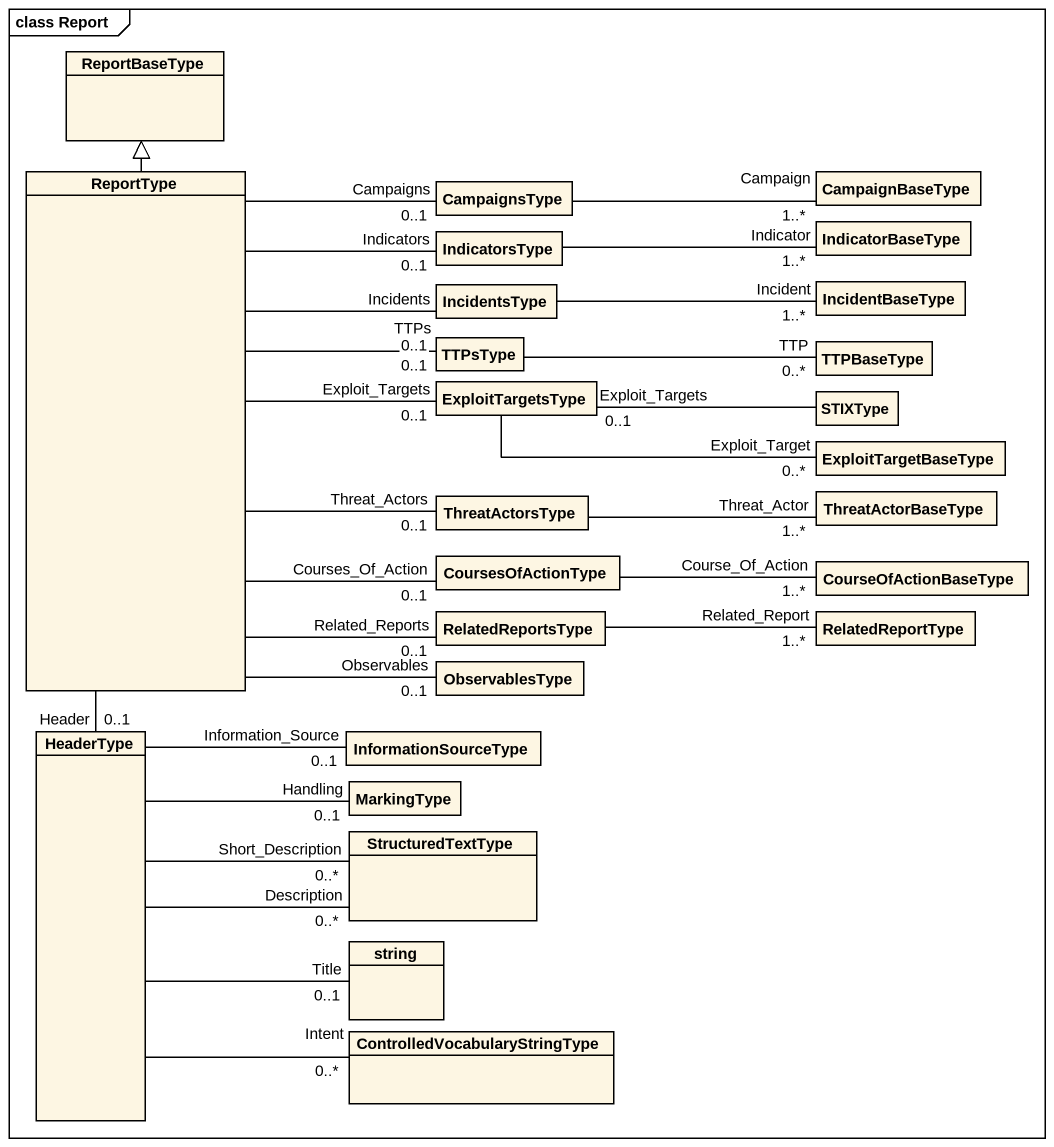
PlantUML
@startuml
mainframe class Report
hide circle
hide empty members
class ReportBaseType
class ReportType
class CampaignsType
class CampaignBaseType
class IndicatorBaseType
class IncidentsType
class IndicatorsType
class IncidentBaseType
class TTPsType
class TTPBaseType
class ExploitTargetsType
class STIXType
class ExploitTargetBaseType
class ThreatActorsType
class ThreatActorBaseType
class CoursesOfActionType
class RelatedReportsType
class CourseOfActionBaseType
class RelatedReportType
class ObservablesType
class HeaderType
class InformationSourceType
class MarkingType
class StructuredTextType
class string
class "ControlledVocabularyStringType" as ControlledVocabularyStringTy
ReportType -up-|> ReportBaseType
CampaignsType "Campaigns\n0..1" -- ReportType
CampaignBaseType "Campaign\n1..*" -left- CampaignsType
IndicatorBaseType "Indicator\n1..*" -left- IndicatorsType
IncidentsType "Incidents\n0..1" -left- ReportType
IndicatorsType "Indicators\n0..1" -left- ReportType
IncidentBaseType "Incident\n1..*" -left- IncidentsType
TTPsType "TTPs\n0..1" -left- ReportType
TTPBaseType "TTP\n0..*" -left- TTPsType
ExploitTargetsType "Exploit_Targets\n0..1" -left- ReportType
ExploitTargetsType "Exploit_Targets\n0..1" -right- STIXType
ExploitTargetBaseType "Exploit_Target\n0..*" -left- ExploitTargetsType
ThreatActorsType "Threat_Actors\n0..1" -left- ReportType
ThreatActorBaseType "Threat_Actor\n1..*" -left- ThreatActorsType
CoursesOfActionType "Courses_Of_Action\n0..1" -left- ReportType
RelatedReportsType "Related_Reports\n0..1" -left- ReportType
CourseOfActionBaseType "Course_Of_Action\n1..*" -left- CoursesOfActionType
RelatedReportType "Related_Report\n1..*" -left- RelatedReportsType
ObservablesType "Observables\n0..1" -up- ReportType
HeaderType "Header\n0..1" -up- ReportType
InformationSourceType "Information_Source\n0..1" -left- HeaderType
MarkingType "Handling\n0..1" -left- HeaderType
StructuredTextType "Short_Description\n0..*" -left- HeaderType
StructuredTextType "Description\n0..*" -left- HeaderType
string "Title\n0..1" -left- HeaderType
ControlledVocabularyStringTy "Intent\n0..*" -left- HeaderType
@enduml
